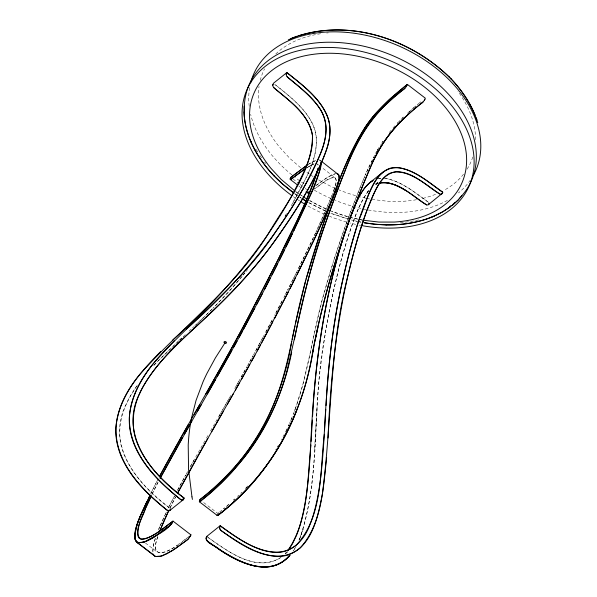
<?xml version="1.0" encoding="UTF-8"?>
<svg xmlns="http://www.w3.org/2000/svg" width="597" height="597" viewBox="0 0 597 597"><rect width="100%" height="100%" fill="white"/><g stroke="black" fill="none" stroke-linecap="round" stroke-linejoin="round"><path stroke-width="0.45" stroke-dasharray="2.98 2.24" d="M152.698 551.322L153.28 545.516L155.347 538.016M152.922 551.919L153.28 545.516L155.824 536.912M299.507 539.509C321.641 475.428 311.783 405.811 324.238 339.805C329.76 304.791 337.439 270.06 348.215 236.278C353.946 220.196 358.797 203.092 369.483 189.458M299.455 539.442C319.582 482.779 312.552 421.169 321.134 362.439C325.663 325.94 332.85 289.776 342.738 254.352C349.864 232.255 355.416 208.651 369.409 189.674L367.192 192.346M314.604 448.757L317.156 406.751M334.38 189.122L333.186 192.525C333.775 188.107 338.417 181.898 335.104 177.719L322.156 167.772M310.142 353.111L312.918 339.812M313.403 337.499L322.052 300.388L332.947 263.023M309.679 355.312L302.731 385.065L295.619 407.93M335.439 185.533L336.223 180.324L335.104 177.719C327.119 177.055 320.977 185.257 314.529 188.771M157.854 536.502C146.683 566.344 176.996 547.248 186.674 538.293M334.574 188.495L334.962 187.249M157.772 536.837C149.526 558.523 165.115 554.703 177.533 544.934M333.872 260.128L345.417 226.024M303.336 528.987L298.97 540.076M345.678 225.3L348.447 217.659M295.425 408.475L294.209 411.773A202.823 50.961 -52.5 0 1 293.381 413.952M348.693 216.987L361.782 183.361M291.157 419.512A174.928 43.947 -52.5 0 0 292.523 416.154C307.783 378.05 311.895 336.798 322.828 297.448C334.178 256.3 348.081 215.823 364.685 176.496M290.679 420.654L292.523 416.154M158.414 530.099L164.787 515.398M362.133 182.525L364.961 175.861M158.698 529.084L159.72 526.644M308.552 191.816L308.836 191.167M326.977 207.868L332.887 193.376L315.97 232.255L325.955 210.256M217.427 514.48L218.972 512.569M289.746 422.848L290.217 421.743M288.261 426.198L290.366 421.392M160.063 525.838L166.481 511.995M365.961 173.555L365.319 175.033L368.386 168.138M366.618 172.078L373.841 156.847M286.157 430.728L288.769 425.071M368.827 167.182L376.782 151.384M165.182 514.569L166.384 512.099M286.679 429.631L281.56 439.758M151.884 494.465L158.295 481.772M169.876 508.278L175.54 497.017M152.198 493.831L158.078 482.212M170.19 507.644L175.66 496.808M292.948 279.627L297.634 270.247L287.702 290L292.552 280.411M150.787 493.376L158.13 479.033L150.802 493.361M174.503 496.017L168.384 507.965L174.436 496.085M282.209 300.687L274.657 315.306M281.859 301.44L275.008 314.619M271.814 320.738L265.217 333.201L273.307 317.85M177.354 490.51L185.712 475.018L177.846 489.6M259.359 344.118L263.546 336.32M253.464 354.954L264.367 334.783M255.561 351.103L258.941 344.894M375.744 153.25L376.677 151.556M247.516 365.767L253.031 355.76L248.188 364.491M187.495 471.794L186.16 474.212L187.451 471.891M236.121 386.11L246.427 367.67M190.07 467.197L194.861 458.593M241.143 377.192L247.091 366.536M291.329 205.734C302.358 183.585 319.425 160.13 315.895 133.989A36.469 24.768 51.4 0 0 315.067 130.467C308.612 110.221 290.493 97.087 274.687 84.281M190.622 466.138L195.309 457.787M234.77 388.468L238.867 381.222M292.873 203.047C304.806 179.19 324.984 150.869 312.343 123.385A36.693 24.925 51.4 0 0 310.477 119.907C301.612 105.445 287.985 94.819 274.866 84.431M195.734 457.026L205.995 438.937M219.032 416.139L230.673 395.736L220.621 413.34M206.443 438.153L208.241 435.004M210.562 430.944L220.166 414.139M467.145 169.138L469.063 165.809A115.288 79.505 23.2 0 0 472.914 156.615M296.037 546.568L293.433 550.83M277.747 446.541L278.418 445.392L275.71 449.937M284.993 216.323L285.903 214.808M285.396 215.666L286.605 213.696M380.177 145.593L380.692 144.773M381.647 143.273L382.961 141.273M382.289 142.28L382.841 141.444M136.609 386.334L130.624 395.729A202.823 137.758 51.4 0 0 128.273 400.042A174.928 118.81 51.4 0 0 126.116 404.512C105.326 444.802 138.026 485.122 169.406 507.823M137.317 385.341C123.378 403.982 114.572 429.131 123.086 451.899C131.736 475.742 151.287 493.555 170.72 508.831M293.187 551.046L294.776 548.77L293.075 550.874M463.533 174.19C458.145 181.033 451.116 186.465 443.504 190.637M246.024 271.523L247.658 269.486M389.244 132.609L392.02 129.221M243.285 274.904L244.927 272.881M242.173 276.247L229.203 291.276L215.33 305.925M244.889 272.919L231.688 288.508L213.301 307.918M393.035 128.004L395.736 124.96M285.388 553.456L286.478 552.255M285.553 553.337L286.239 552.591M397.356 123.221L403.684 116.833M397.087 123.489L397.766 122.773M245.971 488.033L248.315 485.57M245.389 488.63L247.143 486.809M399.177 121.303L399.908 120.549M213.01 308.253L214.174 307.089M209.577 311.634L212.681 308.537M212.428 308.836L199.876 321.022M240.74 493.286L241.897 492.152M402.094 118.363L403.542 116.96M275.792 53.954C283.374 46.678 292.739 41.454 302.642 38.059A115.288 79.505 23.2 0 1 320.962 33.693M198.174 322.641L200.599 320.32M201.249 319.701L205.114 315.977M205.764 315.358L208.338 312.873M237.494 496.42L238.83 495.137M194.756 325.858L196.465 324.253M192.473 327.999L194.182 326.395M178.921 340.663L156.772 362.222L185.286 334.701M179.6 340.029L183.675 336.208M189.115 331.111L192.518 327.932M195.913 324.746L199.308 321.559M407.452 113.296L411.482 109.699M409.035 111.87L416.191 105.676M412.363 108.938L414.109 107.43M228.397 504.681L225.927 506.816L229.032 504.122M414.982 106.684L415.848 105.953M223.472 508.883L224.696 507.853L219.711 511.972M419.527 102.885L417.572 104.505L420.825 101.833M218.48 512.965L217.868 513.457L200.599 500.204M375.67 183.951L379.207 181.122M375.61 184.398L379.147 181.578M285.381 553.897L288.209 551.643M189.025 536.457L180.936 542.561M315.492 185.943L327.604 177.324L335.126 173.757M314.223 189.085L326.708 180.234L331.977 177.697L335.104 177.719M316.432 185.227C322.581 180.958 328.432 175.473 335.865 173.63M208.346 537.71C228.233 551.785 256.538 572.986 281.068 557.299M178.667 544.158L179.809 543.36M307.209 167.436L313.985 163.884L307.052 167.451M305.94 168.197L313.985 163.884M280.284 557.859C255.18 573.157 226.599 550.21 206.696 536.457M377.595 183.757L375.894 184.212L377.505 183.488M375.894 184.212L379.17 182.936M435.571 194.331L431.355 195.898A115.288 79.505 23.2 0 1 420.922 198.823M377.871 178.675L381.498 178.212M378.573 178.533L380.752 178.249M383.811 178.242C400.871 180.451 414.497 192.383 428.042 201.995M371.953 199.42L387.796 201.279L403.184 201.279A115.288 79.505 23.2 0 0 417.019 199.614M366.625 198.391L370.177 199.077M363.043 220.211L352.394 217.965A115.288 79.505 23.2 0 1 331.342 211.204M358.349 221.636L361.14 222.196M351.372 219.994L357.058 221.256M357.924 221.442L361.357 222.166M357.655 221.48L352.767 220.353M365.745 198.189L361.304 197.167A115.288 79.505 23.2 0 1 338.536 189.712M348.588 219.248L330.693 213.263L348.491 219.136M319.365 159.914L320.731 161.026A36.469 9.164 -52.5 0 1 320.85 161.272M325.761 211.114L308.433 202.532M325.305 211.017L308.171 202.331M319.619 160.003L320.731 161.026M318.641 179.936L330.059 185.965A115.288 79.505 23.2 0 0 335.118 188.271M309.731 200.734L321.149 206.763A115.288 79.505 23.2 0 0 326.208 209.069M301.358 198.174L299.851 197.249L301.657 198.42M310.85 175.137L313.156 176.608M309.35 174.115L304.918 170.981M298.94 193.876L301.933 195.935M295.142 194.01L297.478 195.652M294.866 193.682L297.716 195.719M295.284 191.234L297.448 192.853M428.586 202.42C415.728 193.077 402.818 182.339 386.99 178.645A36.693 24.925 51.4 0 0 385.393 178.399M318.552 165.011L317.119 163.906L318.231 166.511M293 179.01L299.478 183.98M300.194 184.533L304.515 187.846M305.239 188.398L306.671 189.51M298.918 186.077L303.955 189.95M145.392 542.979L157.623 552.374M300.627 167.72L289.948 158.489L279.59 147.22A115.288 79.505 23.2 0 1 264.68 122.997C260.24 112.743 257.792 101.497 258.613 90.296A115.288 79.505 23.2 0 1 259.038 86.401M475.548 139.698C475.608 129.803 473.22 120.019 469.324 110.967A115.288 79.505 23.2 0 0 457.936 91.311M418.684 219.927A121.064 83.483 23.2 0 1 400.109 222.621M362.431 220.106A121.064 83.483 23.2 0 1 331.686 211.069M325.746 208.584A121.064 83.483 23.2 0 1 309.701 200.495M302.589 196.204A121.064 83.483 23.2 0 1 301.037 195.204M298.761 193.689A121.064 83.483 23.2 0 1 295.836 191.667M265.717 163.466A121.064 83.483 23.2 0 1 264.635 162.071M261.523 157.847A121.064 83.483 23.2 0 1 259.546 154.936M257.68 151.996A121.064 83.483 23.2 0 1 255.934 149.034M470.391 180.07A121.064 83.483 23.2 0 1 458.414 192.973M447.407 200.405A121.064 83.483 23.2 0 1 335.275 200.323M331.044 198.555A121.064 83.483 23.2 0 1 314.164 190.1M303.955 183.786A121.064 83.483 23.2 0 1 295.321 177.6M291.888 174.891A121.064 83.483 23.2 0 1 250.643 114.296M249.233 106.296A121.064 83.483 23.2 0 1 249.628 87.625M260.24 80.311A115.288 79.505 23.2 0 1 264.583 68.834M326.663 33.007A115.288 79.505 23.2 0 1 328.313 32.865M360.678 225.397A121.064 83.483 23.2 0 1 359.021 225.069M355.708 224.368A121.064 83.483 23.2 0 1 349.917 222.972M346.611 222.084A121.064 83.483 23.2 0 1 329.492 216.286M324.701 214.301A121.064 83.483 23.2 0 1 306.985 205.413M299.687 200.973A121.064 83.483 23.2 0 1 293.366 196.697M315.597 233.076L298.037 269.419L315.597 233.076M287.291 290.821L283.948 297.358L287.291 290.821M377.647 149.84L377.155 150.705L379.177 147.228L377.647 149.84M156.175 362.879L153.168 366.133L156.16 362.864M234.852 498.898L233.539 500.099L234.852 498.898M308.962 163.929L308.298 164.354L316.335 160.153L308.962 163.929"/><path stroke-width="0.9" d="M244.158 106.102C242.315 141.258 265.837 172.361 292.851 192.338M324.313 434.243C319.85 471.033 323.365 516.33 296.06 545.359C271.269 564.105 240.531 540.084 220.144 525.726C219.099 527.173 219.554 529.151 220.793 530.308C237.554 542.531 256.113 555.374 277.545 556.426A59.163 40.178 51.4 0 0 287.261 555.217C312.246 547.009 317.82 516.644 322.343 494.286C332.022 420.945 329.26 345.902 348.394 273.844C354.737 247.457 361.857 221.091 372.685 196.152C376.759 187.809 380.834 178.242 389.334 173.488C407.773 166.302 424.9 185.085 439.049 193.555L439.989 194.077A3.127 2.119 51.4 0 0 441.825 193.935L442.765 192.256C429.668 182.727 416.572 171.667 400.438 167.921A36.693 24.925 51.4 0 0 397.251 167.518C372.2 167.861 367.856 200.913 359.558 218.211C339.738 278.717 329.275 342.059 326.022 405.579M311.089 441.437L312.358 420.027M325.798 409.296L324.529 430.706M328.044 438.034C331.104 360.67 340.887 282.762 367.2 209.592C373.685 195.637 378.386 174.69 396.147 171.66C412.781 172.675 425.915 184.585 439.049 193.555L439.989 194.077M312.582 416.303C315.768 353.722 326.014 291.336 345.223 231.621C321.932 302.709 313.276 377.565 310.425 452.033C308.656 476.749 306.933 501.778 299.895 525.666A202.823 137.758 51.4 0 1 298.299 530.561A174.928 118.81 51.4 0 1 296.508 535.308L292.426 543.852L288.232 550.21M310.873 444.974C307.268 480.555 308.649 520.3 287.56 551.053M272.799 85.237L273.404 83.296L286.851 72.565C300.455 83.311 314.738 94.177 323.917 109.184A36.693 24.925 51.4 0 1 325.783 112.654C331.82 124.243 330.716 138.019 326.417 149.966C315.044 181.212 296.761 209.42 277.844 236.561C255.949 267.859 229.711 295.828 201.45 321.44C180.719 340.999 158.623 360.125 144.071 385.005A202.823 137.758 51.4 0 0 141.713 389.319A174.928 118.81 51.4 0 0 139.556 393.789C118.475 434.735 152.339 475.287 184.16 498.107L183.354 499.659L169.749 510.517C168.861 511.092 167.712 510.674 166.951 510.069C148.974 495.756 131.646 479.227 121.937 458.026A59.163 40.178 51.4 0 1 117.81 446.19C110.848 420.519 123.378 394.386 139.399 374.901C181.734 327.029 234.412 288.717 268.434 233.502C285.993 203.376 312.335 172.055 312.485 135.541C309.283 114.311 289.582 101.035 274.441 88.252L273.635 87.423A3.127 2.119 51.4 0 1 272.799 85.237L272.956 84.341M183.719 499.129C183.197 500.383 181.54 500.211 180.63 499.517C162.548 485.182 145.138 468.585 135.385 447.295A59.163 40.178 51.4 0 1 131.25 435.459C124.295 409.796 136.817 383.662 152.839 364.17C192.607 318.544 243.016 282.448 276.195 230.964C291.545 209.04 305.806 186.219 316.977 161.862C321.693 150.869 326.686 139.28 326.126 127.064C324.432 104.714 303.283 90.654 287.888 77.52L287.075 76.7A3.127 2.119 51.4 0 1 286.239 74.506L286.851 72.565C303 85.669 321.917 99.005 328.507 119.736A36.469 24.768 51.4 0 1 329.335 123.258C331.633 135.452 327.649 147.675 323.074 158.839C310.828 187.555 293.866 214.01 275.814 239.382C250.501 275.426 218.718 306.164 186.242 335.663C170.63 350.626 155.011 366.155 144.071 385.005C133.467 402.371 129.4 424.609 137.497 443.78C146.705 466.354 165.384 483.376 184.16 498.107L182.04 499.801M326.656 457.824C323.067 488.637 322.029 523.547 300.284 547.889C275.075 568.568 242.889 545.449 221.248 530.696L219.786 528.778L219.703 526.748M317.97 168.25C309.858 199.279 292.754 227.323 279.642 256.434C256.426 303.276 231.532 349.267 205.472 394.58M286.239 74.506L286.403 73.618M292.149 339.297L294.925 325.999M199.435 500.674L199.502 501.764L209.047 494.025L220.942 483.13L231.546 472.279L243.852 457.936A59.163 14.865 -52.5 0 0 251.822 447.287C268.172 424.288 279.575 398.057 287 370.901C299.067 319.783 308.582 267.874 327.156 218.517C338.82 187.331 348.939 154.907 366.968 126.646C377.028 111.535 391.028 99.654 404.945 88.259A3.127 0.784 -52.5 0 0 406.438 86.296L407.341 84.386L425.333 98.199L424.43 100.102L424.877 99.244A3.127 0.784 -52.5 0 1 422.213 102.744C400.08 119.281 381.274 140.661 370.856 166.481C344.76 226.509 324.589 289.247 312.395 353.603C302.052 416.915 269.292 477.219 217.33 515.539L199.338 501.726L199.876 499.652C250.718 462.048 281.851 403.296 291.687 341.499M318.067 168.787L316.388 175.317M294.403 339.79C305.171 282.142 322.88 226.002 344.738 171.645C356.282 139.026 375.7 109.139 404.221 88.931L404.945 88.259M217.33 515.539C216.912 514.129 217.39 516.569 218.353 515.107C272.045 474.242 303.38 413.214 313.731 347.238M312.395 353.603C324.119 291.299 343.626 230.643 368.267 172.294C377.013 150.802 389.528 130.542 407.303 115.363M295.411 323.686L305.642 280.68M315.074 340.775L317.888 327.454M308.679 193.249L309.268 192.876L308.679 193.249A3.127 0.784 -52.5 0 1 308.179 192.876L308.253 192.562M317.813 170.175C299.522 222.427 271.799 270.911 246.815 320.171C218.86 373.013 187.577 424.004 159.362 476.697M291.664 352.305C280.187 410.923 247.748 464.712 200.368 501.301L199.338 501.726M306.045 279.195C322.208 227.3 337.066 173.63 365.409 126.795A36.469 9.164 -52.5 0 1 367.655 123.579C378.52 108.333 392.796 95.99 407.341 84.386L389.468 99.49L375.043 114.199A36.693 9.216 -52.5 0 0 372.506 117.236C348.849 147.31 338.2 185.048 324.619 220.189C313.373 252.568 303.373 285.448 296.403 319.037C290.776 345.588 285.881 372.506 276.217 397.968A202.823 50.961 -52.5 0 1 274.53 402.341A174.928 43.947 -52.5 0 1 272.695 406.841C257.613 443.825 231.032 475.1 199.876 499.652M308.179 192.876L308.38 192.212M345.447 230.949L347.021 226.263M336.723 188.077L336.969 187.339L335.566 191.286M345.506 230.8L350.573 216.465M347.253 225.599L348.902 220.965M336.462 188.824L334.902 193.032L335.238 192.159M333.783 195.876L334.626 193.741M296.731 410.102C281.351 451.765 252.755 487.451 218.353 515.107A3.127 0.784 -52.5 0 1 217.271 514.913M306.955 165.242L290.843 177.354L290.194 179.063L290.396 178.406A3.127 0.784 -52.5 0 0 291.276 179.063L305.246 168.638M160.742 351.506C139.974 372.394 118.549 396.759 115.96 427.445C114.93 462.421 141.69 489.592 166.951 510.069L169.361 510.711L170.72 508.831M171.645 522.174L172.996 521.099C167.936 531.129 155.13 535.375 146.28 541.225C118.84 551.359 147.959 501.861 149.996 494.98C144.78 509.637 132.213 525.099 135.832 541.36L155.623 556.508L160.063 556.501L166.764 553.837L175.951 548.247L187.831 539.464L190.98 534.912L172.996 521.099C164.63 527.464 156.339 534.427 146.474 538.352C143.758 539.509 139.183 540.061 138.108 536.457C136.78 521.942 146.295 508.734 151.265 495.741M429.213 203.241L428.385 204.667L428.877 204.032A3.127 2.119 51.4 0 1 425.609 204.286C411.781 195.823 397.124 180.063 379.17 182.936C388.699 180.794 397.833 185.995 405.811 190.547M146.795 501.584C141.668 513.584 134.862 525.666 134.885 539.024L137.638 542.703C150.25 543.024 159.929 532.046 169.846 525.659L172.555 522.129A3.127 0.784 -52.5 0 1 169.846 525.659L154.616 536.643L144.041 542.113L137.638 542.703M293.896 230.636C302.813 208.032 317.955 186.555 321.111 162.145L321.089 165.421L320.082 169.981L313.141 188.503L301.172 215.256L286.038 246.807M168.645 510.816L167.742 512.704A202.823 50.961 -52.5 0 0 165.481 517.532A174.928 43.947 -52.5 0 0 163.369 522.248L159.847 530.845L168.787 510.532M190.547 535.934L187.831 539.464L172.6 550.449L162.033 555.926L155.623 556.508A59.163 14.865 -52.5 0 1 153.25 554.12M151.145 496.003L149.75 498.898A202.823 50.961 -52.5 0 0 147.496 503.719A174.928 43.947 -52.5 0 0 145.377 508.443C143.967 515.995 131.698 532.905 141.049 539.128C152.757 538.457 161.78 528.927 171.033 522.659M292.396 233.74L279.209 260.583M284.351 250.24L272.045 274.799M297.202 274.389L319.156 229.061L333.499 196.585L313.365 241.352L290.03 288.605M277.478 264.038L264.523 289.463M295.47 277.851L274.777 318.134M270.18 278.456L256.785 304.321M288.172 292.261L261.643 342.797M160.115 478.287L182.518 437.497M262.62 293.149L243.651 328.984M177.294 493.667L207.831 438.422M406.438 86.296L406.893 85.431M160.175 478.167L191.764 421.243M177.779 492.697L198.719 454.474L239.509 382.841M254.815 308.074L239.21 337.171M272.799 321.88L257.203 350.976M375.886 156.004C386.326 134.034 404.176 117.005 422.93 102.065L422.213 102.744M159.421 476.6L188.458 424.34M242.546 331.029L233.83 346.984M260.538 344.835L251.815 360.789M236.964 341.275L217.442 376.259M254.956 355.081L241.584 379.155M231.8 350.64L207.375 393.945M249.792 364.454L235.427 390.065M184.316 434.325L215.435 379.789M233.427 393.595L227.39 404.206M211.674 431.683L223.345 411.296M194.018 414.602L199.704 404.676M197.54 411.139L201.398 404.4M170.279 509.86L169.749 510.517M225.256 342.432L215.413 357.864L207.069 373.2A188.712 57.103 -84.4 0 0 203.017 381.864L196.025 400.483L191.488 418.184A55.887 16.91 -84.4 0 0 188.219 445.056L188.555 469.414L191.973 496.853M442.317 193.301L428.385 204.667M289.112 555.807C270.665 577.874 238.434 562.844 219.353 549.583C216.853 545.539 203.726 543.389 206.696 536.457L220.144 525.726L221.457 526.733M461.832 195.749L458.392 199.786L452.026 205.517L442.467 212.032L433.795 216.33M290.038 555.27C266.717 581.926 229.517 557.255 207.801 541.427L206.338 539.509L206.263 537.479A3.127 2.119 51.4 0 0 207.801 541.427C229.8 556.934 266.21 581.478 289.858 555.382M174.182 340.783C153.414 361.67 131.989 386.035 129.4 416.721C128.37 451.69 155.13 478.861 180.398 499.338L181.898 500.04L183.189 499.793M458.802 199.443L454.108 203.808M186.249 329.178C241.427 280.777 289.709 222.912 319.716 155.489C326.507 140.34 329.589 121.512 318.925 107.296C310.171 95.304 298.455 86.028 287.075 76.7M172.802 339.909C220.42 298.112 262.471 249.606 292.881 193.801C301.918 175.563 313.641 156.66 312.485 135.541C308.858 114.378 289.806 101.117 274.441 88.252L273.635 87.423M442.765 192.256C427.43 181.951 411.296 165.675 391.311 167.951A36.469 24.768 51.4 0 0 388.625 168.772C378.237 173.212 373.371 184.398 368.827 193.965C355.775 224.479 347.782 256.882 340.745 289.217C329.82 339.193 326.529 390.356 323.865 441.302C322.059 466.018 320.365 491.047 313.335 514.935A202.823 137.758 51.4 0 1 311.738 519.83A174.928 118.81 51.4 0 1 309.947 524.584C304.828 539.576 291.396 554.12 274.269 552.195C254.456 550.322 237.442 538.285 221.785 526.979M383.692 171.563L369.655 182.757C359.976 191.338 355.722 204.137 350.857 215.718C356.387 203.196 360.767 187.883 373.222 180.384M452.026 205.517L453.705 204.152M190.98 534.912L190.249 535.494M290.843 177.354L306.948 165.265M369.655 182.757L372.603 180.727M171.279 522.457L171.526 522.271M291.276 179.063L290.687 179.436L305.709 168.451M450.31 206.86C425.586 224.479 393.289 227.793 363.931 222.711L375.05 224.226L386.296 224.875M293.015 37.701C346.715 17.694 409.4 38.156 449.295 77.088M385.998 224.875C401.647 225.188 417.504 222.935 432.064 217.054M290.843 38.604L293.455 37.514M431.631 217.241L434.243 216.144M288.306 39.82L297.112 36.283M298.851 35.73C352.23 19.186 412.43 40.074 450.981 78.811C461.1 89.356 469.615 101.587 475.137 115.161M379.304 183.301C396.863 180.234 411.893 195.249 425.609 204.286L426.549 204.808L425.609 204.286M363.043 220.211L378.886 222.069L394.274 222.069A115.288 79.505 23.2 0 0 422.437 216.696C437.937 211.45 452.377 201.293 460.153 186.6A115.288 79.505 23.2 0 0 466.466 164.451C467.302 153.257 464.839 142.019 460.414 131.758A115.288 79.505 23.2 0 0 445.496 107.535C431.937 90.953 414.266 78.013 395.02 68.789A115.288 79.505 23.2 0 0 363.782 57.588C350.118 54.208 335.969 52.64 321.902 53.476A115.288 79.505 23.2 0 0 293.731 58.857C278.232 64.103 263.792 74.259 256.023 88.946A115.288 79.505 23.2 0 0 249.703 111.094C248.874 122.295 251.33 133.534 255.762 143.787A115.288 79.505 23.2 0 0 270.68 168.018L281.038 179.279L294.56 190.697M338.051 174.063L337.089 173.66L338.723 174.831L339.178 178.309L337.215 186.607L339.081 179.234L339.103 175.958A36.469 9.164 -52.5 0 0 338.723 174.831L321.499 161.354M302.119 198.637L306.657 201.405M302.254 198.808L304.701 200.331M303.477 196.913L306.56 198.876M294.157 193.174L281.963 183.518L273.889 175.719M207.189 536.83L206.86 536.576M290.284 179.451L297.485 184.973M306.119 191.607L308.276 193.264M136.623 542.158L154.616 555.971M449.093 76.879L451.198 79.035M450.981 78.811C462.884 91.326 472.354 106.236 477.757 122.683M274.105 175.943C258.359 159.168 245.852 137.937 244.091 114.594L243.979 111.923M469.406 103.557L470.16 105.102M250.606 140.892L251.427 142.556M254.926 149.653L255.68 151.198M476.152 117.803L476.936 120.004M192.435 499.42L191.973 496.868M250.755 82.438A121.064 83.483 23.2 0 1 396.259 44.85A121.064 83.483 23.2 0 1 473.242 175.525M244.374 112.117A121.064 83.483 23.2 0 1 389.662 54.372A121.064 83.483 23.2 0 1 459.13 198.659M454.638 202.808A121.064 83.483 23.2 0 1 453.265 203.928M451.138 205.555A121.064 83.483 23.2 0 1 449.675 206.607M328.768 210.159A115.288 79.505 23.2 0 1 327.059 209.435M292 195.712A121.064 83.483 23.2 0 1 287.59 54.021A121.064 83.483 23.2 0 1 467.429 131.228A121.064 83.483 23.2 0 1 361.506 225.547M327.089 215.308A121.064 83.483 23.2 0 1 325.499 214.636M304.768 204.114A121.064 83.483 23.2 0 1 300.403 201.428M224.3 342.827A1.291 0.888 23.2 0 0 226.412 342.999A1.291 0.888 23.2 0 0 225.047 341.477A1.291 0.888 23.2 0 0 224.3 342.827"/></g></svg>
